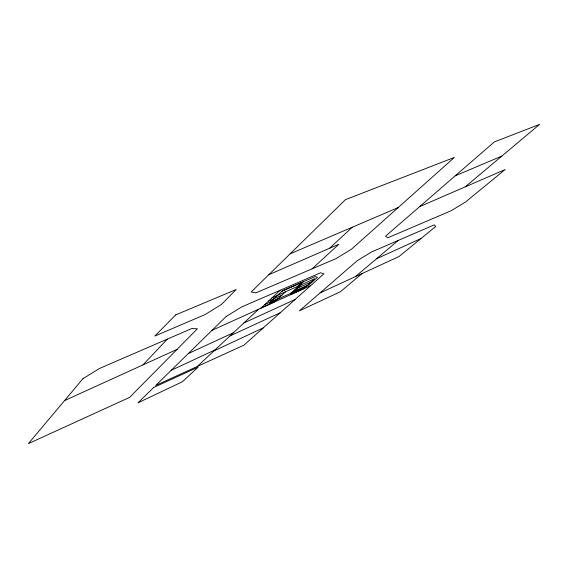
<?xml version="1.0" encoding="UTF-8"?>
<svg xmlns="http://www.w3.org/2000/svg" width="568" height="568" viewBox="0 0 568 568"><rect width="100%" height="100%" fill="white"/><g stroke="black" fill="none" stroke-linecap="round" stroke-linejoin="round"><path stroke-width="0.85" d="M142.923 364.919L167.382 339.082M197.344 366.438L258.589 309.219M260.996 308.126L280.159 290.284M329.49 248.315L352.281 227.221M285.597 291.774L274.699 301.807L261.244 307.906M312.059 268.856L338.876 244.226L268.841 274.692M290.61 293.372L303.504 281.643M398.147 207.583L351.564 249.139L336.149 258.561L255.941 292.839L251.134 292.023L345.436 199.666L454.357 157.435L398.147 207.583L290.134 253.825M355.312 276.666L398.246 240.42M362.036 273.57L340.459 291.704L299.364 310.852L357.308 260.648L371.699 251.901L434.243 224.857L435.699 226.476L399.055 256.516L320.096 292.889M465.235 186.844L539.6 124.378L494.352 141.922L385.558 236.167L387.894 237.751L451.148 210.742L465.497 202.03L505.094 169.569L419.709 206.589M214.051 350.825L263.318 327.864M171.167 370.336L215.045 349.895M188.306 353.552L233.341 332.805M230.019 335.908L280.329 312.691M243.899 322.929L295.126 299.485M64.546 400.603L177.074 349.37M376.485 258.788L421.009 238.517M264.78 304.611L278.284 298.505M294.096 291.412L307.125 285.512M212.027 330.327L310.71 285.583M271.973 297.909L297.667 286.343L302.204 282.204L281.884 291.327M268.352 301.281L281.92 295.161M297.788 288.054L310.873 282.147M455.245 175.803L501.856 156.086M82.978 378.664L28.4 443.622L129.66 397.351L197.423 328.773L191.714 328.56L99.457 368.483L82.978 378.664M175.753 314.864L154.794 336.064L204.956 314.629L221.406 304.498L236.217 289.502L175.753 314.864M226.249 316.404L155.746 385.445L243.949 345.138L323.888 273.826L320.586 272.782L241.719 306.919L226.249 316.404M153.687 387.454L137.967 402.847L182.456 381.703L198.125 367.12L153.687 387.454M282.509 290.752L269.267 303.028L308.552 285.25L317.476 277.255L315.169 276.588L282.509 290.752M301.537 284.653L290.44 294.721L303.426 288.842L314.672 278.739L301.537 284.653"/></g></svg>
